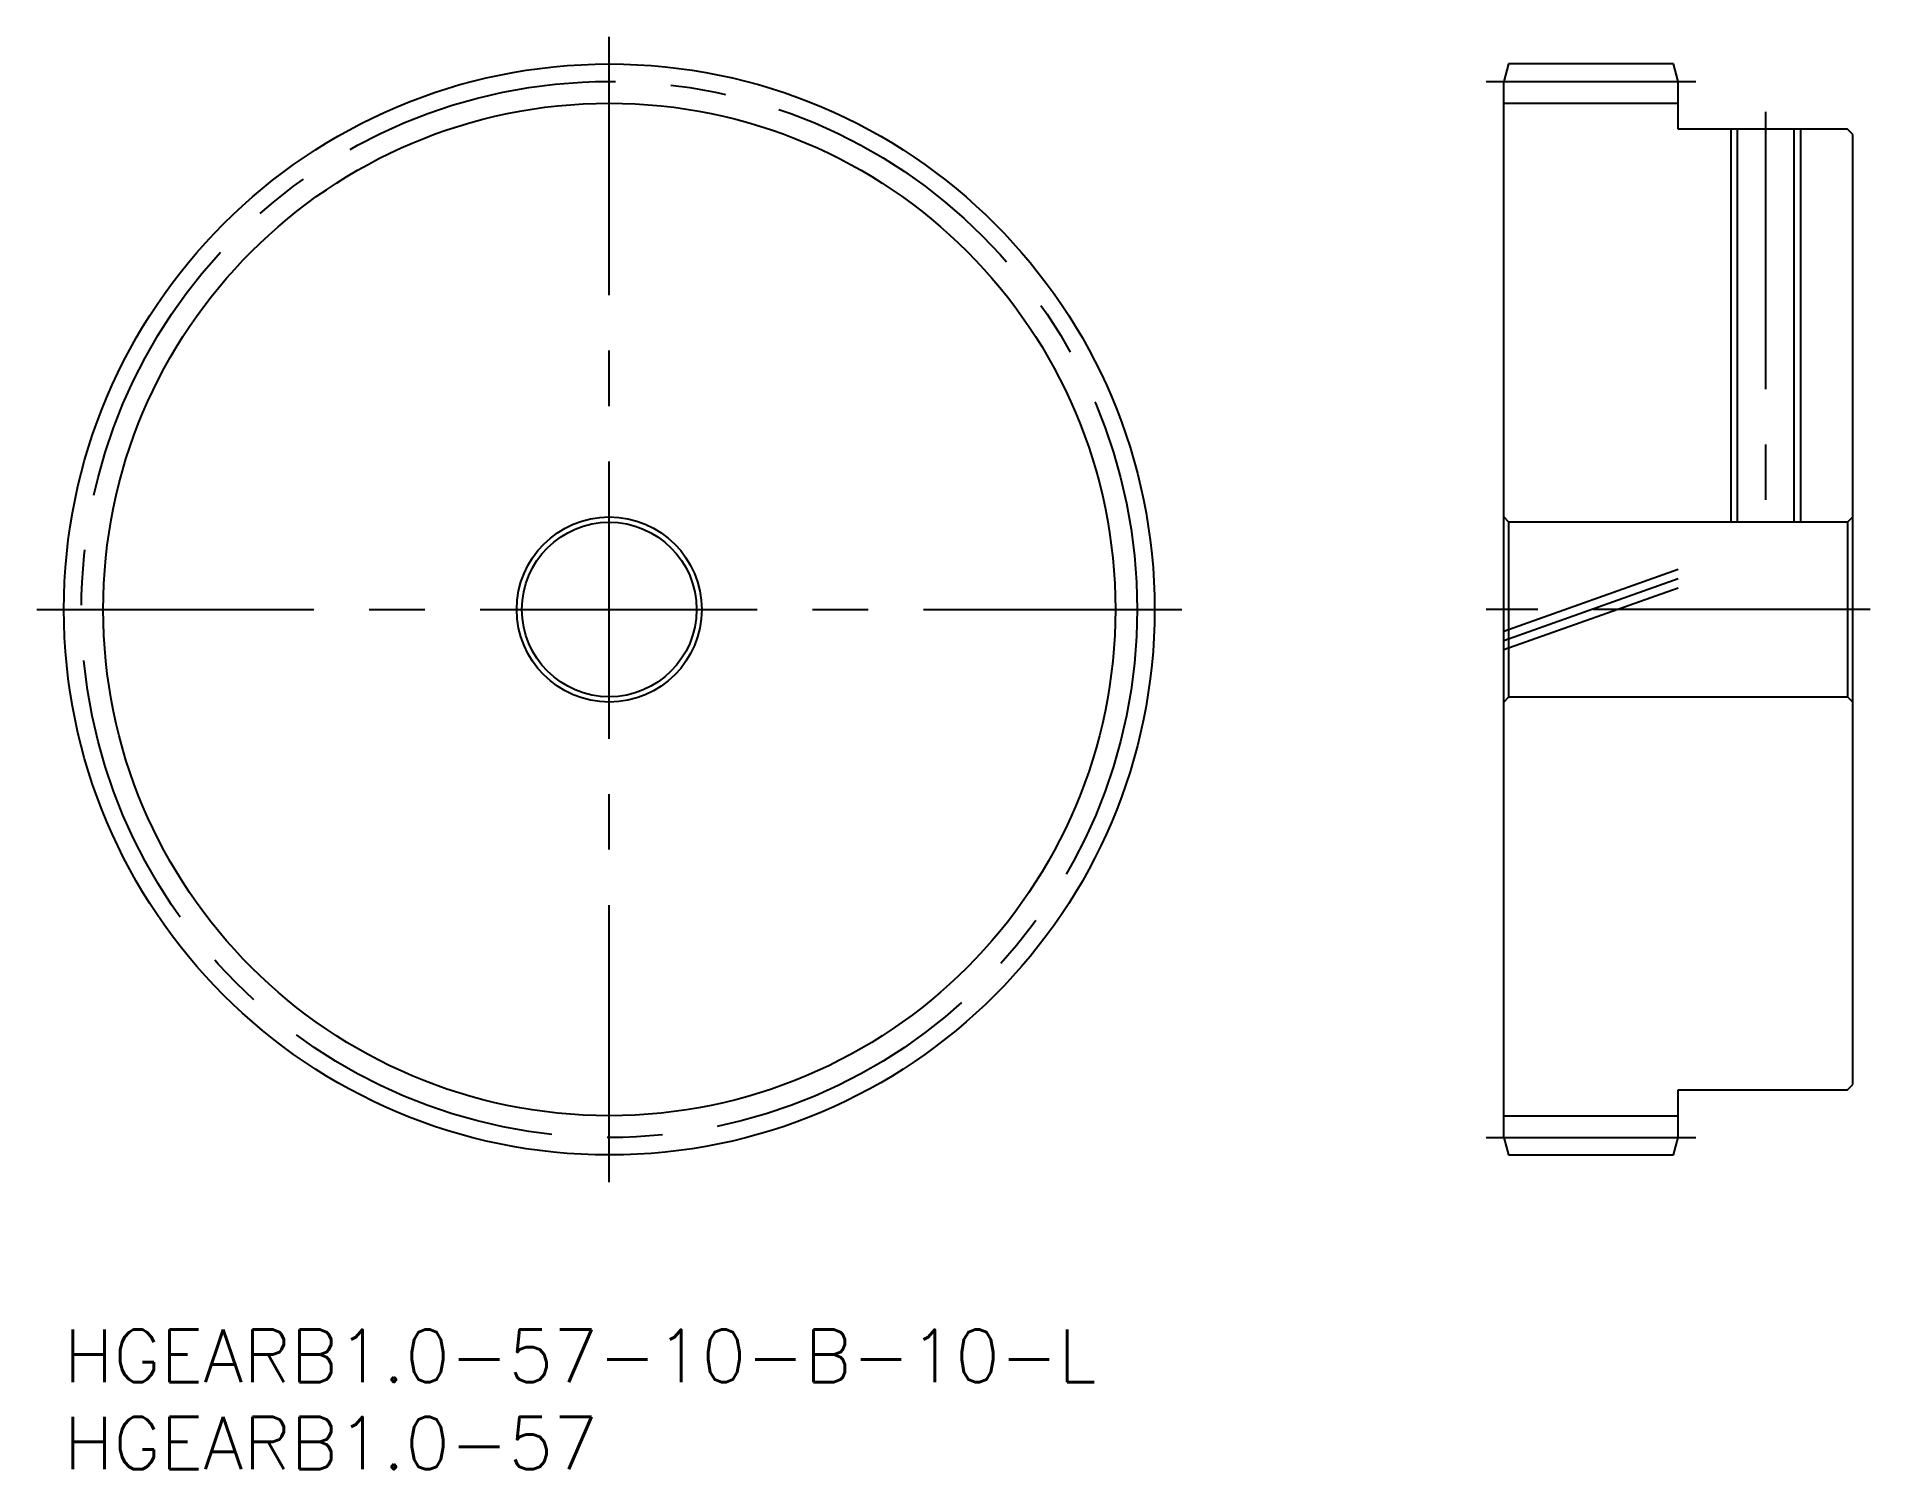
# Model space of a CAD drawing. Extents: x -2 to 103, y -8 to 74.
import ezdxf

# ---------------------------------------------------------------- set-up
doc = ezdxf.new("R2010")
doc.units = 0
doc.header["$LTSCALE"] = 0.5
doc.linetypes.add('CENTER', pattern=[50.8, 31.75, -6.35, 6.35, -6.35])
doc.linetypes.add('PHANTOM', pattern=[63.5, 31.75, -6.35, 6.35, -6.35, 6.35, -6.35])
for name, color, linetype in [('MSM_CENTER', 1, 'CENTER'), ('MSM_CONTINUOUS', 7, 'CONTINUOUS'), ('MSM_IMAGINARY', 6, 'PHANTOM'), ('MSM_NARROW', 5, 'CONTINUOUS'), ('MSM_PART_NUMBER', 7, 'CONTINUOUS')]:
    doc.layers.add(name, color=color, linetype=linetype)
doc.styles.get("Standard").update_dxf_attribs({"font": 'txt.shx', "height": 1, "bigfont": 'bigfont.shx'})

# ---------------------------------------------------------------- blocks, each defined once
blk = doc.blocks.new('*U17')
at = {"layer": 'MSM_PART_NUMBER'}
blk.add_text('HGEARB1.0-57-10-B-10-L', height=3, dxfattribs=at).set_placement((0, -3))
blk = doc.blocks.new('*U18')
at = {"layer": 'MSM_PART_NUMBER'}
blk.add_text('HGEARB1.0-57', height=3, dxfattribs=at).set_placement((0, -8))

msp = doc.modelspace()

# ---------------------------------------------------------------- linework, layer by layer
at = {"layer": 'MSM_CENTER'}
for p, q in [((31.24, 8.44), (31.24, 74.04)), ((81.48, 71.48), (93.48, 71.48)), ((97.48, 69.74), (97.48, 45.24)), ((-1.56, 41.24), (64.04, 41.24)), ((103.48, 41.24), (81.48, 41.24)), ((81.48, 11), (93.48, 11))]:
    msp.add_line(p, q, dxfattribs=at)
msp.add_circle((31.24, 41.24), 30.24, dxfattribs=at)
at = {"layer": 'MSM_CONTINUOUS'}
for p, q in [((82.75, 72.48), (82.48, 71.48)), ((92.21, 72.48), (82.75, 72.48)), ((92.48, 71.48), (92.21, 72.48)), ((82.48, 11), (82.48, 71.48)), ((92.48, 68.74), (92.48, 71.48)), ((82.48, 70.23), (92.48, 70.23)), ((102.18, 68.74), (92.48, 68.74)), ((95.86, 68.74), (95.86, 46.24)), ((99.1, 68.74), (99.1, 46.24)), ((102.48, 68.44), (102.18, 68.74)), ((102.48, 14.04), (102.48, 68.44)), ((82.78, 46.24), (82.48, 46.54)), ((102.18, 46.24), (82.78, 46.24)), ((82.78, 36.24), (82.78, 46.24)), ((102.48, 46.54), (102.18, 46.24)), ((102.18, 46.24), (102.18, 36.24)), ((82.48, 35.94), (82.78, 36.24)), ((82.78, 36.24), (102.18, 36.24)), ((102.18, 36.24), (102.48, 35.94)), ((92.48, 13.74), (102.18, 13.74)), ((92.48, 11), (92.48, 13.74)), ((102.18, 13.74), (102.48, 14.04)), ((82.48, 12.25), (92.48, 12.25)), ((82.48, 11), (82.75, 10)), ((92.21, 10), (92.48, 11)), ((82.75, 10), (92.21, 10))]:
    msp.add_line(p, q, dxfattribs=at)
for radius in [31.24, 5.3, 5]:
    msp.add_circle((31.24, 41.24), radius, dxfattribs=at)
at = {"layer": 'MSM_IMAGINARY'}
for p, q in [((82.48, 40), (92.48, 43.54)), ((82.48, 39.47), (92.48, 43.01)), ((82.48, 38.94), (92.48, 42.48))]:
    msp.add_line(p, q, dxfattribs=at)
at = {"layer": 'MSM_NARROW'}
for p, q in [((95.48, 68.74), (95.48, 46.24)), ((99.48, 68.74), (99.48, 46.24))]:
    msp.add_line(p, q, dxfattribs=at)
msp.add_circle((31.24, 41.24), 28.99, dxfattribs=at)

# ---------------------------------------------------------------- block references
at = {"layer": 'MSM_CONTINUOUS'}
for name in ['*U17', '*U18']:
    msp.add_blockref(name, (0, 0), dxfattribs=at)

doc.saveas('drawing.dxf')
